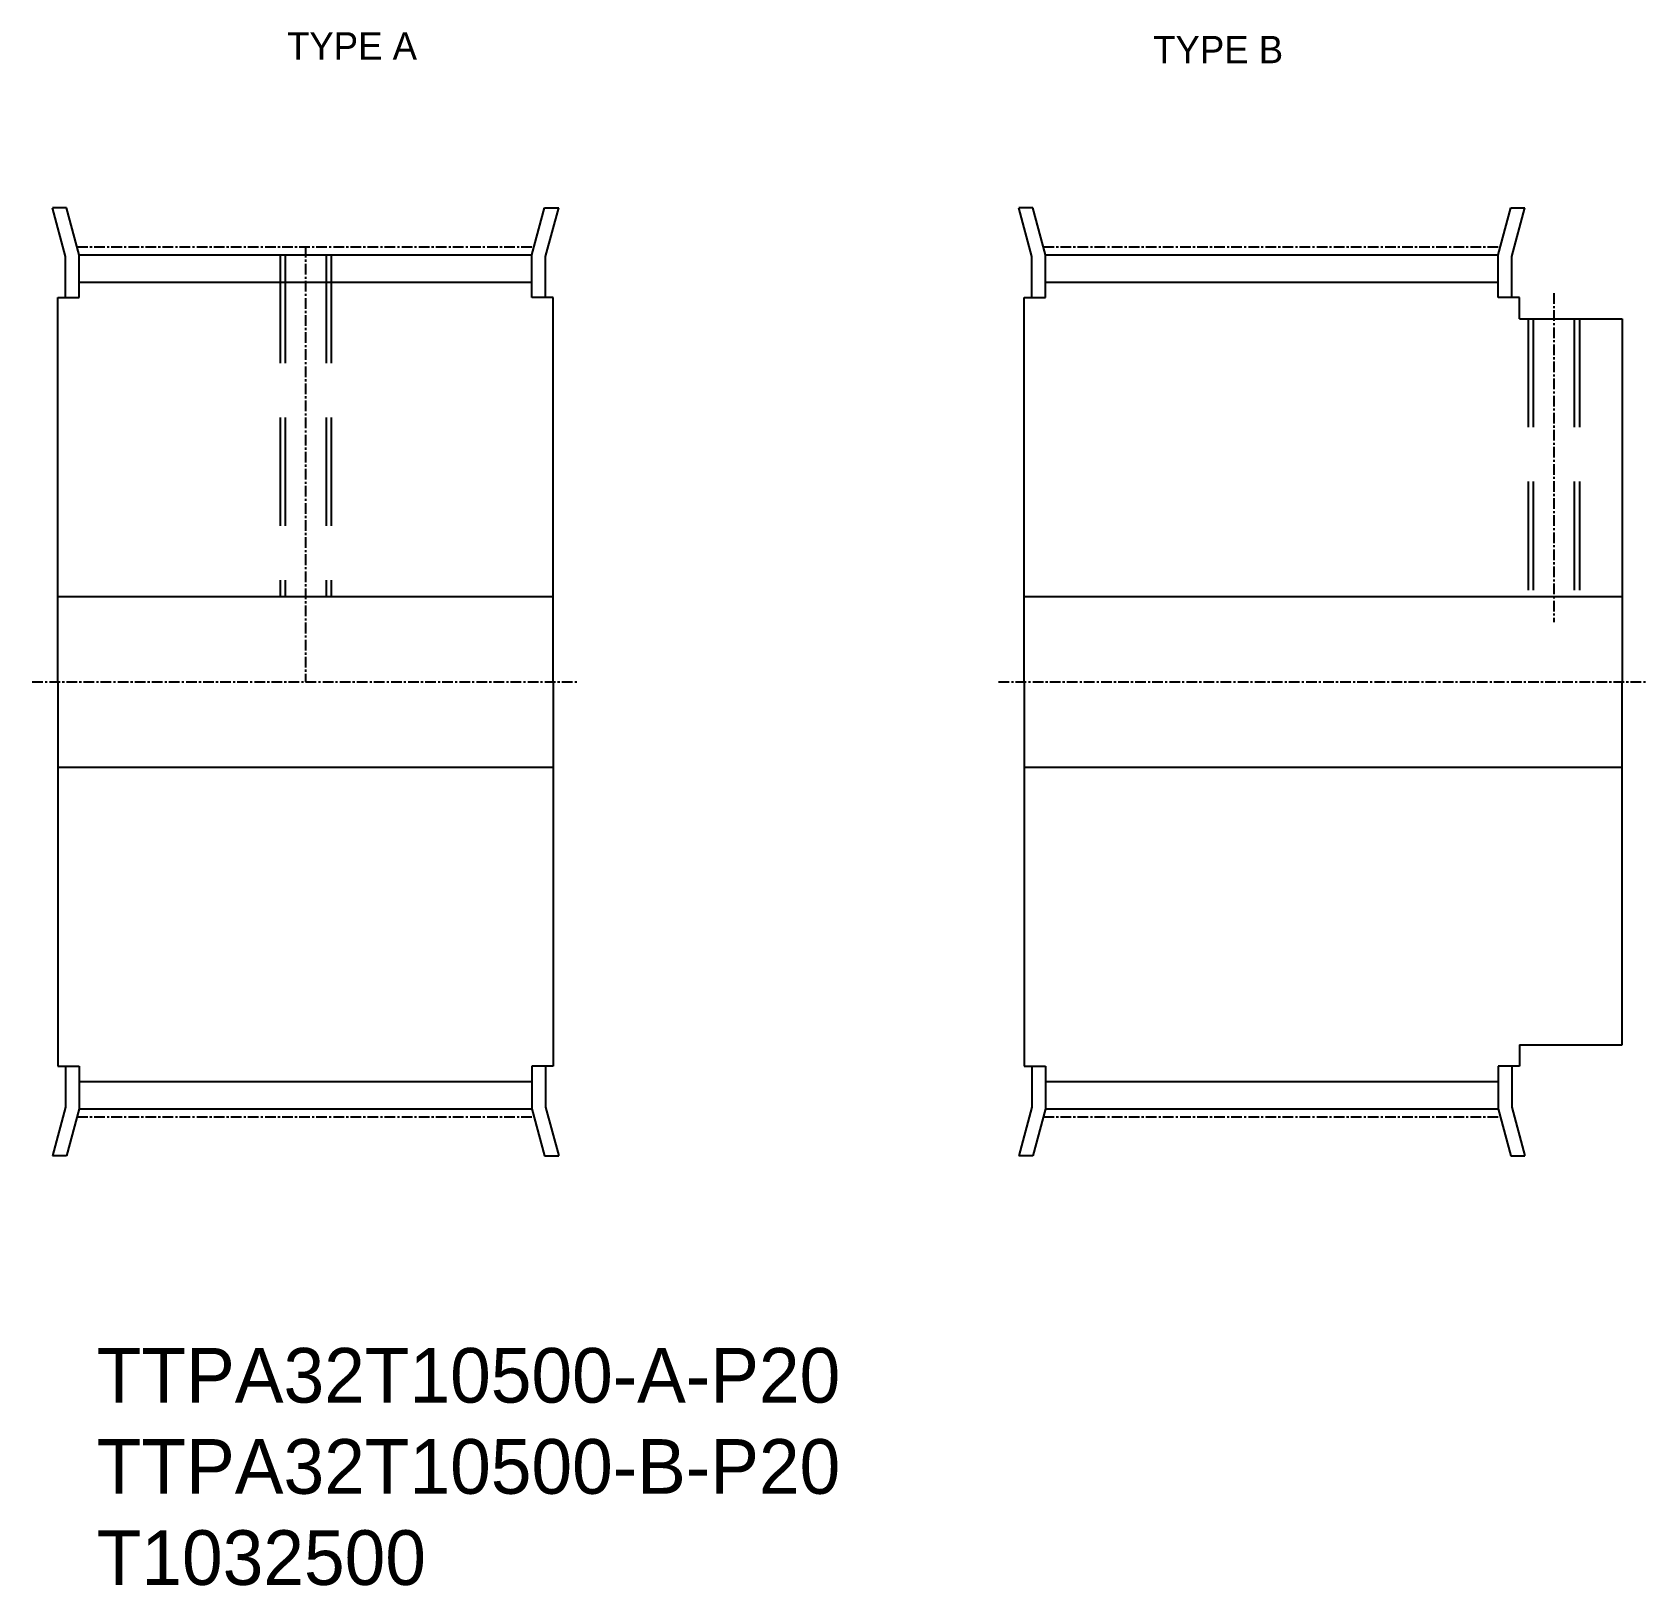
# Model space of a CAD drawing. Extents: x -295 to -106, y -62 to 120.
import ezdxf

# ---------------------------------------------------------------- set-up
doc = ezdxf.new("R2010")
doc.units = 0
doc.linetypes.add('CENTER', pattern=[2, 1.25, -0.25, 0.25, -0.25])
doc.linetypes.add('DASHED', pattern=[19.05, 12.7, -6.35])
doc.layers.get('0').update_dxf_attribs({"linetype": 'CONTINUOUS'})
doc.layers.add('CENTER', color=1, linetype='CENTER')

# ---------------------------------------------------------------- blocks, each defined once
blk = doc.blocks.new('*U2')
at = {"color": 7, "linetype": 'CONTINUOUS'}
for s, p in [('TTPA32T10500-A-P20', (-287.53, -40.31)), ('TTPA32T10500-B-P20', (-287.53, -50.98)), ('T1032500', (-287.53, -61.65))]:
    blk.add_text(s, height=6.4, dxfattribs=at).set_placement(p)

msp = doc.modelspace()

# ---------------------------------------------------------------- linework, layer by layer
at = {"color": 7, "linetype": 'CONTINUOUS'}
for p, q in [((-291.17, 93.86), (-292.7, 99.57)), ((-291.05, 99.57), (-292.7, 99.57)), ((-289.57, 94.07), (-291.05, 99.57)), ((-236.57, 94.07), (-235.1, 99.57)), ((-235.1, 99.57), (-233.44, 99.57)), ((-234.97, 93.86), (-233.44, 99.57)), ((-177.91, 99.57), (-179.57, 99.57)), ((-178.04, 93.86), (-179.57, 99.57)), ((-176.44, 94.07), (-177.91, 99.57)), ((-123.44, 94.07), (-121.96, 99.57)), ((-121.96, 99.57), (-120.31, 99.57)), ((-121.84, 93.86), (-120.31, 99.57)), ((-291.17, 89.07), (-291.17, 93.86)), ((-289.57, 94.07), (-236.57, 94.07)), ((-289.57, 89.07), (-289.57, 94.07)), ((-236.57, 89.07), (-236.57, 94.07)), ((-234.97, 89.07), (-234.97, 93.86)), ((-178.04, 89.07), (-178.04, 93.86)), ((-176.44, 94.07), (-123.44, 94.07)), ((-176.44, 89.07), (-176.44, 94.07)), ((-123.44, 89.07), (-123.44, 94.07)), ((-121.84, 89.07), (-121.84, 93.86)), ((-289.57, 90.87), (-236.57, 90.87)), ((-176.44, 90.87), (-123.44, 90.87)), ((-292.07, 44.07), (-292.07, 89.07)), ((-292.07, 89.07), (-289.57, 89.07)), ((-234.07, 89.07), (-236.57, 89.07)), ((-234.07, 44.07), (-234.07, 89.07)), ((-178.94, 44.07), (-178.94, 89.07)), ((-178.94, 89.07), (-176.44, 89.07)), ((-120.94, 89.07), (-123.44, 89.07)), ((-120.94, 86.57), (-120.94, 89.07)), ((-120.94, 86.57), (-108.94, 86.57)), ((-108.94, 86.57), (-108.94, 44.07)), ((-292.07, 54.07), (-234.07, 54.07)), ((-178.94, 54.07), (-108.94, 54.07)), ((-292.07, 44.07), (-292.07, -0.93)), ((-234.07, 44.07), (-234.07, -0.93)), ((-178.94, 44.07), (-178.94, -0.93)), ((-108.94, 1.57), (-108.94, 44.07)), ((-292.07, 34.07), (-234.07, 34.07)), ((-178.94, 34.07), (-108.94, 34.07)), ((-120.94, 1.57), (-108.94, 1.57)), ((-120.94, 1.57), (-120.94, -0.93)), ((-292.07, -0.93), (-289.57, -0.93)), ((-291.17, -0.93), (-291.17, -5.72)), ((-289.57, -0.93), (-289.57, -5.93)), ((-236.57, -0.93), (-236.57, -5.93)), ((-234.07, -0.93), (-236.57, -0.93)), ((-234.97, -0.93), (-234.97, -5.72)), ((-178.94, -0.93), (-176.44, -0.93)), ((-178.04, -0.93), (-178.04, -5.72)), ((-176.44, -0.93), (-176.44, -5.93)), ((-123.44, -0.93), (-123.44, -5.93)), ((-120.94, -0.93), (-123.44, -0.93)), ((-121.84, -0.93), (-121.84, -5.72)), ((-289.57, -2.73), (-236.57, -2.73)), ((-176.44, -2.73), (-123.44, -2.73)), ((-291.17, -5.72), (-292.7, -11.43)), ((-289.57, -5.93), (-291.05, -11.43)), ((-289.57, -5.93), (-236.57, -5.93)), ((-236.57, -5.93), (-235.1, -11.43)), ((-234.97, -5.72), (-233.44, -11.43)), ((-178.04, -5.72), (-179.57, -11.43)), ((-176.44, -5.93), (-177.91, -11.43)), ((-176.44, -5.93), (-123.44, -5.93)), ((-123.44, -5.93), (-121.96, -11.43)), ((-121.84, -5.72), (-120.31, -11.43)), ((-291.05, -11.43), (-292.7, -11.43)), ((-235.1, -11.43), (-233.44, -11.43)), ((-177.91, -11.43), (-179.57, -11.43)), ((-121.96, -11.43), (-120.31, -11.43))]:
    msp.add_line(p, q, dxfattribs=at)
at = {"color": 3, "linetype": 'DASHED'}
for p, q in [((-266.07, 94.07), (-266.07, 54.07)), ((-265.47, 94.07), (-265.47, 54.07)), ((-260.67, 94.07), (-260.67, 54.07)), ((-260.07, 94.07), (-260.07, 54.07)), ((-119.94, 86.57), (-119.94, 54.07)), ((-119.34, 86.57), (-119.34, 54.07)), ((-114.54, 86.57), (-114.54, 54.07)), ((-113.94, 86.57), (-113.94, 54.07))]:
    msp.add_line(p, q, dxfattribs=at)
at = {"layer": 'CENTER', "color": 1, "linetype": 'CENTER'}
for p, q in [((-289.82, 95), (-236.32, 95)), ((-263.07, 95), (-263.07, 44.07)), ((-176.69, 95), (-123.19, 95)), ((-116.94, 89.57), (-116.94, 51.07)), ((-295.07, 44.07), (-231.07, 44.07)), ((-181.94, 44.07), (-105.94, 44.07)), ((-289.82, -6.86), (-236.32, -6.86)), ((-176.69, -6.86), (-123.19, -6.86))]:
    msp.add_line(p, q, dxfattribs=at)

# ---------------------------------------------------------------- block references
at = {"color": 7, "linetype": 'CONTINUOUS'}
msp.add_blockref('*U2', (0, 0), dxfattribs=at)

# ---------------------------------------------------------------- texts
for s, p in [('TYPE A', (-265.25, 116.91)), ('TYPE B', (-163.84, 116.49))]:
    msp.add_text(s, height=3.2, dxfattribs=at).set_placement(p)

doc.saveas('drawing.dxf')
